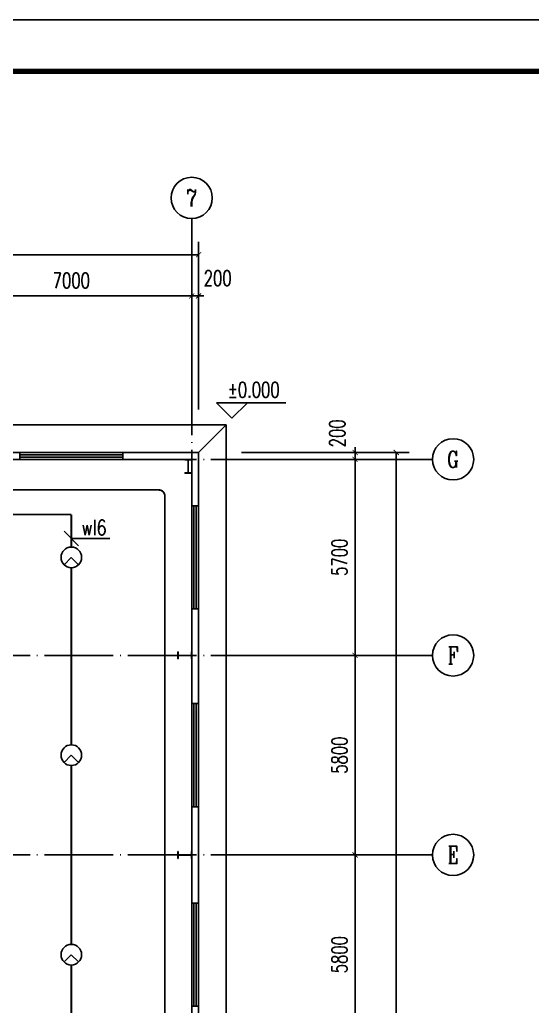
# Model space of a CAD drawing. Extents: x 33088 to 140010, y 13737 to 369010.
# Drawn here: x 92590 to 107492, y 246876 to 275556 of the extents above; entities that cross this region are included whole.
import ezdxf
from ezdxf.enums import TextEntityAlignment as Align

# ---------------------------------------------------------------- set-up
doc = ezdxf.new("R2010")
doc.units = 0
doc.header["$LTSCALE"] = 1000
doc.header["$MEASUREMENT"] = 0
doc.linetypes.add('DOTE', pattern=[2.42, 2, -0.2, 0.02, -0.2])
doc.layers.get('0').update_dxf_attribs({"linetype": 'CONTINUOUS'})
doc.layers.get('DEFPOINTS').update_dxf_attribs({"linetype": 'CONTINUOUS'})
for name, color, linetype in [('AXIS', 3, 'CONTINUOUS'), ('AXIS_TEXT', 7, 'CONTINUOUS'), ('COLUMN', 99, 'CONTINUOUS'), ('DIM-照明', 4, 'CONTINUOUS'), ('DIM_ELEV', 3, 'CONTINUOUS'), ('DOTE', 1, 'DOTE'), ('EQUIP-照明', 3, 'CONTINUOUS'), ('GROUND', 2, 'CONTINUOUS'), ('PUB_TEXT', 7, 'CONTINUOUS'), ('PUB_TITLE', 4, 'CONTINUOUS'), ('WALL', 9, 'CONTINUOUS'), ('WINDOW', 99, 'CONTINUOUS'), ('WIRE-照明', 1, 'CONTINUOUS')]:
    doc.layers.add(name, color=color, linetype=linetype)
doc.styles.add('_TCH_AXIS', font='COMPLEX', dxfattribs={"bigfont": 'GBCBIG'})
doc.styles.add('_TCH_DIM', font='SIMPLEX', dxfattribs={"bigfont": 'GBCBIG'})
doc.styles.add('_TCH_LABEL', font='COMPLEX', dxfattribs={"bigfont": 'GBCBIG'})
doc.styles.add('_TEL_DIM', font='SIMPLEX', dxfattribs={"width": 0.8, "height": 3.5, "bigfont": 'HZTXT'})
doc.styles.add('COMPLEX', font='COMPLEX')
doc.styles.add('DIM_FONT', font='SIMPLEX', dxfattribs={"width": 0.7, "bigfont": 'GBCBIG'})
doc.dimstyles.new('DIMN150', dxfattribs={"dimscale": 1.5, "dimtxt": 300, "dimasz": 100, "dimexe": 250, "dimexo": 300, "dimgap": 150, "dimtad": 1, "dimdec": 0, "dimzin": 0, "dimtxsty": 'DIM_FONT', "dimblk": 'ARCHTICK', "dimcen": 0.09, "dimclrt": 7, "dimazin": 3, "dimtfac": 1, "dimtdec": 0, "dimtix": 1, "dimtmove": 0, "dimatfit": 3, "dimtolj": 1, "dimtzin": 0})

# ---------------------------------------------------------------- blocks, each defined once
blk = doc.blocks.new('_AXISO')
blk.add_circle((0, 0), 0.5)
at = {"layer": 'AXIS_TEXT', "style": 'COMPLEX', "width": 1.041667}
blk.add_attdef('A', text='', height=0.56, dxfattribs=at).set_placement((-0.25, -0.28), (0.25, -0.28), align=Align.FIT)
blk = doc.blocks.new('_ARCHTICK')
at = {"color": 0, "linetype": 'BYBLOCK', "const_width": 0.15}
blk.add_lwpolyline([(-0.5, -0.5), (0.5, 0.5)], dxfattribs=at)
blk = doc.blocks.new('*D83')
at = {"layer": 'AXIS', "color": 0}
for p, q in [((165343, 271565), (165343, 276440)), ((207743, 271565), (207743, 276440)), ((165343, 276065), (207743, 276065))]:
    blk.add_line(p, q, dxfattribs=at)
at = {"layer": 'DEFPOINTS', "color": 0}
for p in [(207743, 276065), (165343, 271115), (207743, 271115)]:
    blk.add_point(p, dxfattribs=at)
at = {"layer": 'AXIS', "color": 0, "xscale": 150, "yscale": 150, "zscale": 150, "rotation": 180}
blk.add_blockref('_ARCHTICK', (165343, 276065), dxfattribs=at)
at = {"layer": 'AXIS', "color": 0, "xscale": 150, "yscale": 150, "zscale": 150}
blk.add_blockref('_ARCHTICK', (207743, 276065), dxfattribs=at)
at = {"layer": 'AXIS', "color": 7, "insert": (186543, 276515), "char_height": 450, "attachment_point": 5, "style": 'DIM_FONT'}
blk.add_mtext('\\A1;42400', dxfattribs=at)
blk = doc.blocks.new('*D90')
at = {"layer": 'AXIS', "color": 0}
for p, q in [((200543, 271565), (200543, 275240)), ((207543, 271565), (207543, 275240)), ((200543, 274865), (207543, 274865))]:
    blk.add_line(p, q, dxfattribs=at)
at = {"layer": 'DEFPOINTS', "color": 0}
for p in [(207543, 274865), (200543, 271115), (207543, 271115)]:
    blk.add_point(p, dxfattribs=at)
at = {"layer": 'AXIS', "color": 0, "xscale": 150, "yscale": 150, "zscale": 150, "rotation": 180}
blk.add_blockref('_ARCHTICK', (200543, 274865), dxfattribs=at)
at = {"layer": 'AXIS', "color": 0, "xscale": 150, "yscale": 150, "zscale": 150}
blk.add_blockref('_ARCHTICK', (207543, 274865), dxfattribs=at)
at = {"layer": 'AXIS', "color": 7, "insert": (204043, 275315), "char_height": 450, "attachment_point": 5, "style": 'DIM_FONT'}
blk.add_mtext('\\A1;7000', dxfattribs=at)
blk = doc.blocks.new('*D91')
at = {"layer": 'AXIS', "color": 0}
for p, q in [((207543, 271565), (207543, 275240)), ((207743, 271565), (207743, 275240)), ((207543, 274865), (207393, 274865)), ((207543, 274865), (207743, 274865)), ((207743, 274865), (207893, 274865))]:
    blk.add_line(p, q, dxfattribs=at)
at = {"layer": 'DEFPOINTS', "color": 0}
for p in [(207743, 274865), (207543, 271115), (207743, 271115)]:
    blk.add_point(p, dxfattribs=at)
at = {"layer": 'AXIS', "color": 0, "xscale": 150, "yscale": 150, "zscale": 150}
blk.add_blockref('_ARCHTICK', (207543, 274865), dxfattribs=at)
at = {"layer": 'AXIS', "color": 0, "xscale": 150, "yscale": 150, "zscale": 150, "rotation": 180}
blk.add_blockref('_ARCHTICK', (207743, 274865), dxfattribs=at)
at = {"layer": 'AXIS', "color": 7, "insert": (208298, 275383), "char_height": 450, "attachment_point": 5, "style": 'DIM_FONT'}
blk.add_mtext('\\A1;200', dxfattribs=at)
blk = doc.blocks.new('*D92')
at = {"layer": 'AXIS', "color": 0}
for p, q in [((208993, 270315), (213868, 270315)), ((213493, 235315), (213493, 270315)), ((208993, 235315), (213868, 235315))]:
    blk.add_line(p, q, dxfattribs=at)
at = {"layer": 'DEFPOINTS', "color": 0}
for p in [(208543, 270315), (213493, 270315), (208543, 235315)]:
    blk.add_point(p, dxfattribs=at)
at = {"layer": 'AXIS', "color": 0, "xscale": 150, "yscale": 150, "zscale": 150}
for p, rotation in [((213493, 270315), 90), ((213493, 235315), 270)]:
    blk.add_blockref('_ARCHTICK', p, dxfattribs=dict(at, rotation=rotation))
at = {"layer": 'AXIS', "color": 7, "insert": (213043, 252815), "char_height": 450, "attachment_point": 5, "rotation": 90, "style": 'DIM_FONT'}
blk.add_mtext('\\A1;35000', dxfattribs=at)
blk = doc.blocks.new('*D97')
at = {"layer": 'AXIS', "color": 0}
for p, q in [((208993, 258615), (212668, 258615)), ((212293, 252815), (212293, 258615)), ((208993, 252815), (212668, 252815))]:
    blk.add_line(p, q, dxfattribs=at)
at = {"layer": 'DEFPOINTS', "color": 0}
for p in [(208543, 258615), (212293, 258615), (208543, 252815)]:
    blk.add_point(p, dxfattribs=at)
at = {"layer": 'AXIS', "color": 0, "xscale": 150, "yscale": 150, "zscale": 150}
for p, rotation in [((212293, 258615), 90), ((212293, 252815), 270)]:
    blk.add_blockref('_ARCHTICK', p, dxfattribs=dict(at, rotation=rotation))
at = {"layer": 'AXIS', "color": 7, "insert": (211843, 255715), "char_height": 450, "attachment_point": 5, "rotation": 90, "style": 'DIM_FONT'}
blk.add_mtext('\\A1;5800', dxfattribs=at)
blk = doc.blocks.new('*D98')
at = {"layer": 'AXIS', "color": 0}
for p, q in [((208993, 264415), (212668, 264415)), ((212293, 258615), (212293, 264415)), ((208993, 258615), (212668, 258615))]:
    blk.add_line(p, q, dxfattribs=at)
at = {"layer": 'DEFPOINTS', "color": 0}
for p in [(208543, 264415), (212293, 264415), (208543, 258615)]:
    blk.add_point(p, dxfattribs=at)
at = {"layer": 'AXIS', "color": 0, "xscale": 150, "yscale": 150, "zscale": 150}
for p, rotation in [((212293, 264415), 90), ((212293, 258615), 270)]:
    blk.add_blockref('_ARCHTICK', p, dxfattribs=dict(at, rotation=rotation))
at = {"layer": 'AXIS', "color": 7, "insert": (211843, 261515), "char_height": 450, "attachment_point": 5, "rotation": 90, "style": 'DIM_FONT'}
blk.add_mtext('\\A1;5800', dxfattribs=at)
blk = doc.blocks.new('*D99')
at = {"layer": 'AXIS', "color": 0}
for p, q in [((208993, 270115), (212668, 270115)), ((212293, 264415), (212293, 270115)), ((208993, 264415), (212668, 264415))]:
    blk.add_line(p, q, dxfattribs=at)
at = {"layer": 'DEFPOINTS', "color": 0}
for p in [(208543, 270115), (212293, 270115), (208543, 264415)]:
    blk.add_point(p, dxfattribs=at)
at = {"layer": 'AXIS', "color": 0, "xscale": 150, "yscale": 150, "zscale": 150}
for p, rotation in [((212293, 270115), 90), ((212293, 264415), 270)]:
    blk.add_blockref('_ARCHTICK', p, dxfattribs=dict(at, rotation=rotation))
at = {"layer": 'AXIS', "color": 7, "insert": (211843, 267265), "char_height": 450, "attachment_point": 5, "rotation": 90, "style": 'DIM_FONT'}
blk.add_mtext('\\A1;5700', dxfattribs=at)
blk = doc.blocks.new('*D100')
at = {"layer": 'AXIS', "color": 0}
for p, q in [((212293, 270315), (212293, 270465)), ((208993, 270315), (212668, 270315)), ((212293, 270115), (212293, 270315)), ((208993, 270115), (212668, 270115)), ((212293, 270115), (212293, 269965))]:
    blk.add_line(p, q, dxfattribs=at)
at = {"layer": 'DEFPOINTS', "color": 0}
for p in [(208543, 270315), (212293, 270315), (208543, 270115)]:
    blk.add_point(p, dxfattribs=at)
at = {"layer": 'AXIS', "color": 0, "xscale": 150, "yscale": 150, "zscale": 150}
for p, rotation in [((212293, 270315), 270), ((212293, 270115), 90)]:
    blk.add_blockref('_ARCHTICK', p, dxfattribs=dict(at, rotation=rotation))
at = {"layer": 'AXIS', "color": 7, "insert": (211776, 270870), "char_height": 450, "attachment_point": 5, "rotation": 90, "style": 'DIM_FONT'}
blk.add_mtext('\\A1;200', dxfattribs=at)
blk = doc.blocks.new('$WINLIB2D$00000001')
for p, q in [((-0.5, 0.5), (0.5, 0.5)), ((-0.5, 0.5), (-0.5, -0.5)), ((0.5, -0.5), (0.5, 0.5)), ((0.5, 0.1667), (-0.5, 0.1667)), ((0.5, -0.1667), (-0.5, -0.1667)), ((-0.5, -0.5), (0.5, -0.5))]:
    blk.add_line(p, q)
blk = doc.blocks.new('$EQUIP$00001176')
for q in [(-0.354, -0.354), (0.354, -0.354)]:
    blk.add_line((0, 0), q)
blk.add_circle((0, 0), 0.5)
at = {"style": '_TCH_LABEL', "flags": 9}
blk.add_attdef('A', (0, 0), '', height=0.00002, dxfattribs=at)
blk = doc.blocks.new('DF212R')
at = {"layer": 'AXIS', "color": 8}
for p, q in [((207543.5, 271115), (207543.5, 277115)), ((208543.5, 270115), (214543.5, 270115)), ((208543.5, 264415), (214543.5, 264415)), ((208543.5, 258615), (214543.5, 258615))]:
    blk.add_line(p, q, dxfattribs=at)
at = {"layer": 'COLUMN', "color": 8}
for p, q in [((207543.5, 270115), (207343.5, 270115)), ((207343.5, 270115), (207343.5, 270105)), ((207343.5, 270105), (207431.3, 270105)), ((207431.3, 270105), (207436.3, 270100)), ((207436.3, 270100), (207436.3, 269730)), ((207442.3, 270100), (207447.3, 270105)), ((207442.3, 269730), (207442.3, 270100)), ((207447.3, 270105), (207543.5, 270105)), ((207543.5, 270105), (207543.5, 270115)), ((207431.3, 269725), (207343.5, 269725)), ((207343.5, 269725), (207343.5, 269715)), ((207343.5, 269715), (207543.5, 269715)), ((207436.3, 269730), (207431.3, 269725)), ((207447.3, 269725), (207442.3, 269730)), ((207543.5, 269725), (207447.3, 269725)), ((207543.5, 269715), (207543.5, 269725)), ((207153.5, 264515), (207143.5, 264515)), ((207143.5, 264515), (207143.5, 264315)), ((207153.5, 264418.9), (207153.5, 264515)), ((207543.5, 264515), (207533.5, 264515)), ((207533.5, 264515), (207533.5, 264418.9)), ((207543.5, 264315), (207543.5, 264515)), ((207143.5, 264315), (207153.5, 264315)), ((207158.5, 264413.9), (207153.5, 264418.9)), ((207153.5, 264402.9), (207158.5, 264407.9)), ((207153.5, 264315), (207153.5, 264402.9)), ((207528.5, 264413.9), (207158.5, 264413.9)), ((207158.5, 264407.9), (207528.5, 264407.9)), ((207533.5, 264418.9), (207528.5, 264413.9)), ((207528.5, 264407.9), (207533.5, 264402.9)), ((207533.5, 264402.9), (207533.5, 264315)), ((207533.5, 264315), (207543.5, 264315)), ((207153.5, 258715), (207143.5, 258715)), ((207143.5, 258715), (207143.5, 258515)), ((207153.5, 258618.9), (207153.5, 258715)), ((207543.5, 258715), (207533.5, 258715)), ((207533.5, 258715), (207533.5, 258618.9)), ((207543.5, 258515), (207543.5, 258715)), ((207143.5, 258515), (207153.5, 258515)), ((207158.5, 258613.9), (207153.5, 258618.9)), ((207153.5, 258602.9), (207158.5, 258607.9)), ((207153.5, 258515), (207153.5, 258602.9)), ((207528.5, 258613.9), (207158.5, 258613.9)), ((207158.5, 258607.9), (207528.5, 258607.9)), ((207533.5, 258618.9), (207528.5, 258613.9)), ((207528.5, 258607.9), (207533.5, 258602.9)), ((207533.5, 258602.9), (207533.5, 258515)), ((207533.5, 258515), (207543.5, 258515))]:
    blk.add_line(p, q, dxfattribs=at)
at = {"layer": 'DIM_ELEV', "color": 8}
for p, q in [((208714.3, 271307.5), (208264.3, 271757.5)), ((208264.3, 271757.5), (210284, 271757.5)), ((208714.3, 271307.5), (209164.3, 271757.5))]:
    blk.add_line(p, q, dxfattribs=at)
at = {"layer": 'DOTE', "color": 8}
for p, q in [((207543.5, 234515), (207543.5, 271115)), ((164543.5, 270115), (208543.5, 270115)), ((164543.5, 264415), (208543.5, 264415)), ((164543.5, 258615), (208543.5, 258615))]:
    blk.add_line(p, q, dxfattribs=at)
at = {"layer": 'GROUND', "color": 8}
for p, q in [((208543.5, 271115), (178344, 271115)), ((207743.5, 270315), (208543.5, 271115)), ((208543.5, 246414.6), (208543.5, 271115)), ((207743.5, 270315), (178344, 270315)), ((207743.5, 246414.6), (207743.5, 270315))]:
    blk.add_line(p, q, dxfattribs=at)
at = {"layer": 'WALL', "color": 8}
for p, q in [((207743.5, 270315), (205543.5, 270315)), ((205543.5, 270315), (205543.5, 270115)), ((207743.5, 268765), (207743.5, 270315)), ((205543.5, 270115), (207343.5, 270115)), ((207543.5, 270105), (207543.5, 269725)), ((207543.5, 269715), (207543.5, 268765)), ((207543.5, 268765), (207743.5, 268765)), ((207743.5, 265765), (207543.5, 265765)), ((207543.5, 265765), (207543.5, 264515)), ((207743.5, 264413), (207743.5, 265765)), ((207543.5, 264315), (207543.5, 263015)), ((207743.5, 263015), (207743.5, 264413)), ((207543.5, 263015), (207743.5, 263015)), ((207743.5, 260015), (207543.5, 260015)), ((207543.5, 260015), (207543.5, 258715)), ((207743.5, 258613), (207743.5, 260015)), ((207543.5, 258515), (207543.5, 257215)), ((207743.5, 257215), (207743.5, 258613)), ((207543.5, 257215), (207743.5, 257215))]:
    blk.add_line(p, q, dxfattribs=at)
at = {"layer": 'AXIS', "color": 8}
ref = blk.add_blockref('_AXISO', (207543.5, 277715), dxfattribs=dict(at, xscale=1200, yscale=1200, zscale=1200))
ref.add_attrib('A', '7', dxfattribs={"layer": 'AXIS_TEXT', "color": 8, "height": 493.2, "style": '_TCH_AXIS'}).set_placement((207379.1, 277468.5), (207707.9, 277468.5), align=Align.FIT)
ref = blk.add_blockref('_AXISO', (215143.5, 270115), dxfattribs=dict(at, xscale=1200, yscale=1200, zscale=1200))
ref.add_attrib('A', 'G', dxfattribs={"layer": 'AXIS_TEXT', "color": 8, "height": 480.7, "style": '_TCH_AXIS', "width": 0.833333}).set_placement((214971.8, 269874.7), (215315.2, 269874.7), align=Align.FIT)
ref = blk.add_blockref('_AXISO', (215143.5, 264415), dxfattribs=dict(at, xscale=1200, yscale=1200, zscale=1200))
ref.add_attrib('A', 'F', dxfattribs={"layer": 'AXIS_TEXT', "color": 8, "height": 506.1, "style": '_TCH_AXIS', "width": 0.8125}).set_placement((214986.8, 264162), (215300.1, 264162), align=Align.FIT)
ref = blk.add_blockref('_AXISO', (215143.5, 258615), dxfattribs=dict(at, xscale=1200, yscale=1200, zscale=1200))
ref.add_attrib('A', 'E', dxfattribs={"layer": 'AXIS_TEXT', "color": 8, "height": 506.1, "style": '_TCH_AXIS', "width": 0.8125}).set_placement((214986.8, 258362), (215300.1, 258362), align=Align.FIT)
at = {"layer": 'WINDOW', "color": 8, "xscale": 3000, "zscale": 3000}
for p, yscale, rotation in [((204043.5, 270215), -200, 180), ((207643.5, 267265), 200, 90), ((207643.5, 261515), 200, 90), ((207643.5, 255715), 200, 90)]:
    blk.add_blockref('$WINLIB2D$00000001', p, dxfattribs=dict(at, yscale=yscale, rotation=rotation))
at = {"layer": 'PUB_TEXT', "color": 7, "style": '_TCH_DIM', "width": 0.705882}
blk.add_text('%%P0.000', height=446.25, dxfattribs=at).set_placement((208589, 271915))
at = {"layer": 'AXIS', "color": 8}
for p1, p2, distance, picture, middle in [((165343.5, 271115), (207743.5, 271115), 4950, '*D83', (186543.5, 276515)), ((200543.5, 271115), (207543.5, 271115), 3750, '*D90', (204043.5, 275315)), ((208543.5, 235315), (208543.5, 270315), -4950, '*D92', (213043.5, 252815)), ((208543.5, 264415), (208543.5, 270115), -3750, '*D99', (211843.5, 267265)), ((208543.5, 258615), (208543.5, 264415), -3750, '*D98', (211843.5, 261515)), ((208543.5, 252815), (208543.5, 258615), -3750, '*D97', (211843.5, 255715))]:
    dim = blk.add_aligned_dim(p1=p1, p2=p2, distance=distance, dimstyle='DIMN150', dxfattribs=at)
    dim.commit()
    dim.dimension.update_dxf_attribs({"geometry": picture, "text_midpoint": middle})
for base, p1, p2, angle, picture, middle in [((207743.5, 274865), (207543.5, 271115), (207743.5, 271115), 0, '*D91', (208298.5, 275382.5)), ((212293.5, 270315), (208543.5, 270115), (208543.5, 270315), 90, '*D100', (211776, 270870))]:
    dim = blk.add_linear_dim(base=base, p1=p1, p2=p2, angle=angle, dimstyle='DIMN150', dxfattribs=at)
    dim.commit()
    dim.dimension.update_dxf_attribs({"geometry": picture, "text_midpoint": middle, "dimtype": 161})

msp = doc.modelspace()

# ---------------------------------------------------------------- linework, layer by layer
msp.add_line((94302, 260261), (93878, 260685))
msp.add_lwpolyline([(94090, 260473), (94273, 260473), (95206, 260473)])
at = {"layer": 'PUB_TITLE'}
msp.add_lwpolyline([(33293, 212556), (122393, 212556), (122393, 275556), (33293, 275556)], close=True, dxfattribs=at)
at = {"layer": 'PUB_TITLE', "const_width": 150}
msp.add_lwpolyline([(37043, 214056), (120893, 214056), (120893, 274056), (37043, 274056)], close=True, dxfattribs=at)
at = {"layer": 'WIRE-照明', "linetype": 'CONTINUOUS', "const_width": 52.5}
msp.add_lwpolyline([(68867, 261887), (96629, 261887, -0.414214), (96809, 261707), (96809, 244997)], format="xyb", dxfattribs=at)
for points in [[(91752, 261172), (94090, 261172)], [(94090, 260226), (94090, 261172)], [(94090, 254476), (94090, 259626)], [(94090, 248676), (94090, 253876)], [(94090, 244848), (94090, 248076)]]:
    msp.add_lwpolyline(points, dxfattribs=at)

# ---------------------------------------------------------------- block references
msp.add_blockref('DF212R', (-109954, -7339))
at = {"layer": 'EQUIP-照明', "xscale": 600, "yscale": 600, "zscale": 600}
for p in [(94090, 259926), (94090, 254176), (94090, 248376)]:
    msp.add_blockref('$EQUIP$00001176', p, dxfattribs=at)

# ---------------------------------------------------------------- texts
at = {"layer": 'DIM-照明', "color": 7, "style": '_TEL_DIM', "width": 0.752941}
msp.add_text('wl6', height=446.2, dxfattribs=at).set_placement((94395, 260568))

doc.saveas('drawing.dxf')
